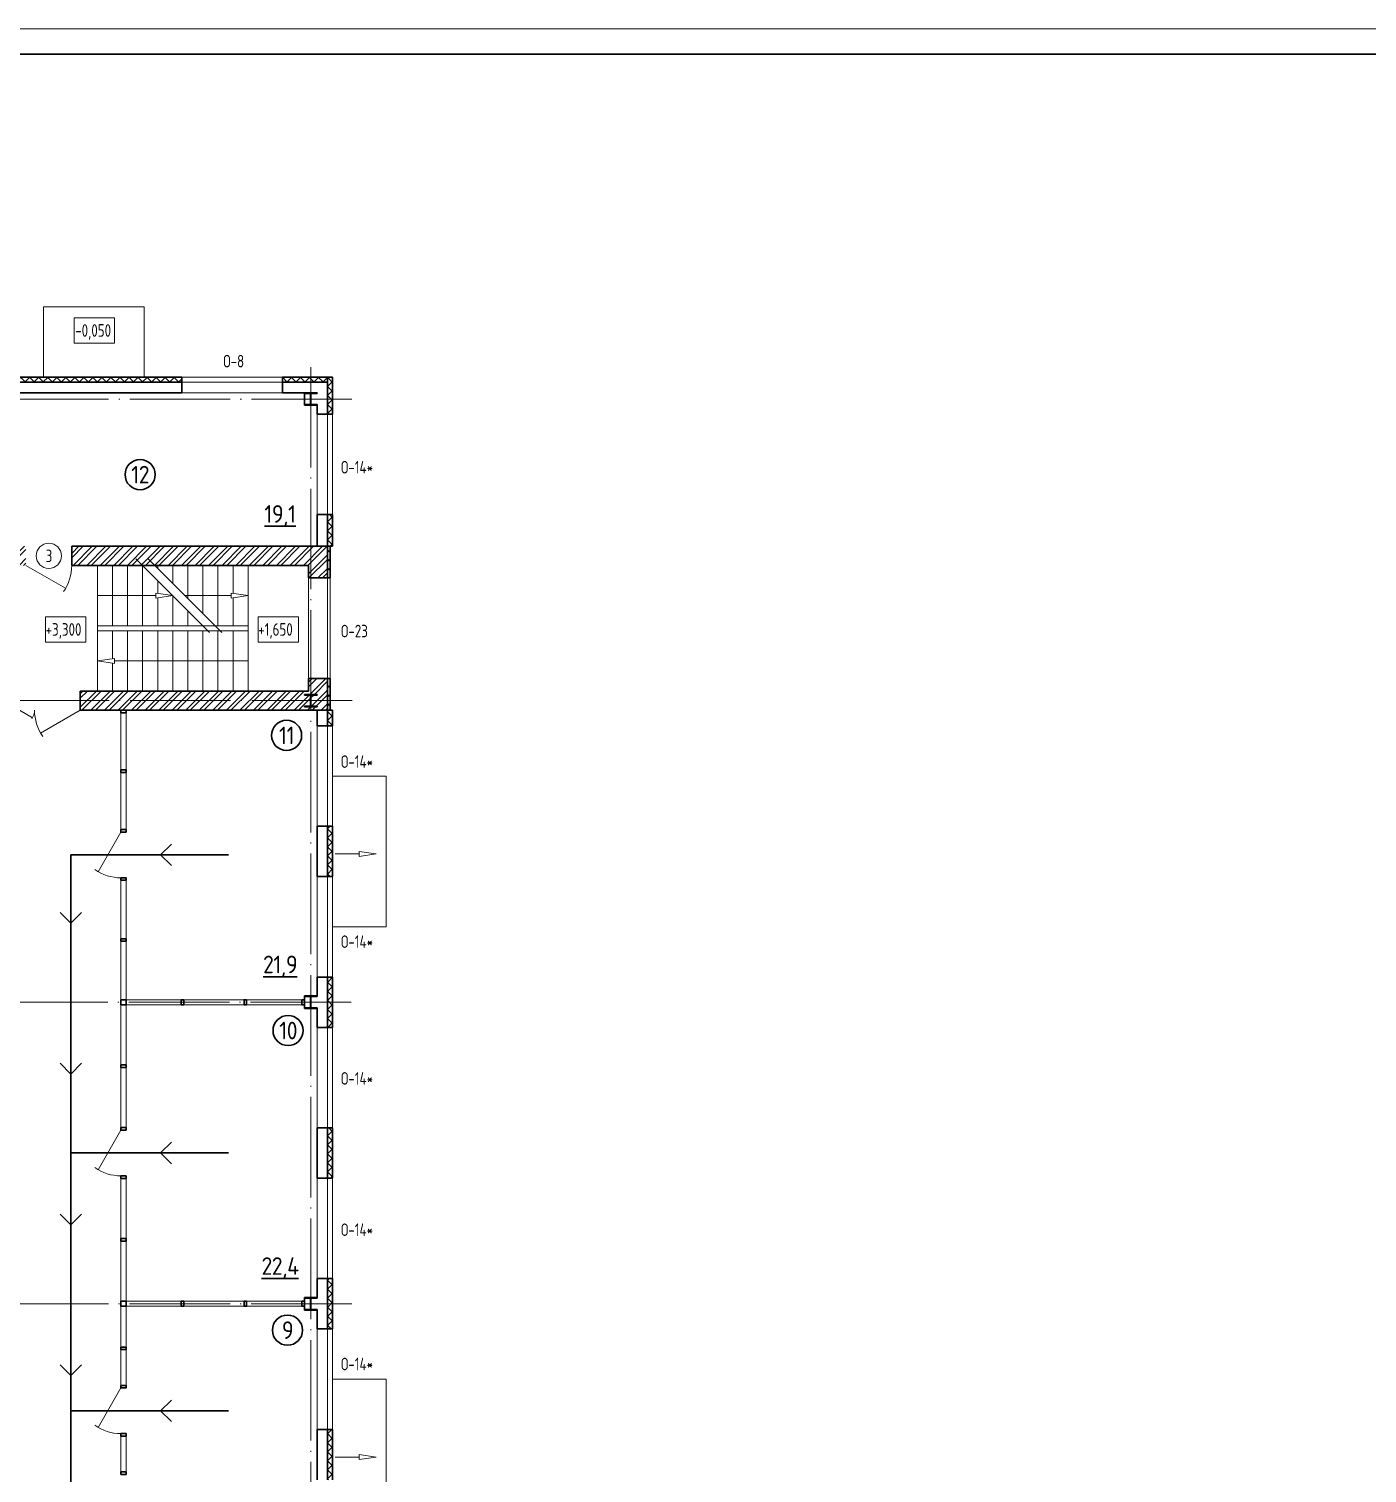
# Model space of a CAD drawing. Extents: x -965262 to 1142518, y -357520 to 71675.
# Drawn here: x -681815 to -655192, y -184721 to -155988 of the extents above; entities that cross this region are included whole.
import ezdxf

# ---------------------------------------------------------------- set-up
doc = ezdxf.new("R2010")
doc.units = 0
doc.header["$LTSCALE"] = 10
doc.linetypes.add('DOTE', pattern=[2.42, 2, -0.2, 0.02, -0.2])
doc.layers.get('0').update_dxf_attribs({"linetype": 'CONTINUOUS', "lineweight": 30})
doc.layers.add('DOTE', color=7, linetype='DOTE', lineweight=9)
doc.styles.add('GOST 2.304', font='isocpeur.ttf', dxfattribs={"width": 0.75, "height": 250})
doc.styles.add('GOST-2.304_Type-B', font='isocpeur.ttf', dxfattribs={"width": 0.9})
doc.styles.get("Standard").update_dxf_attribs({"font": 'isocpeur.ttf', "height": 300})

msp = doc.modelspace()

# ---------------------------------------------------------------- hatches: boundary and pattern name
at = {"lineweight": 15}
h = msp.add_hatch(dxfattribs=at)
h.set_pattern_fill('ANSI37', color=30, scale=40)
h.set_pattern_definition([(45, (-24264.35, -633128.98), (-89.802561, 89.802561), []), (135, (-24264.35, -633128.98), (-89.802561, -89.802561), [])])
h.paths.add_polyline_path([(-675772.4, -163652.1), (-675872.4, -163652.1), (-675872.4, -165652.1), (-675772.4, -165652.1)], flags=17)
h.paths.add_polyline_path([(-683707, -205951.7), (-683807, -205951.7), (-683807, -207951.7), (-683707, -207951.7)], flags=17)
h.paths.add_polyline_path([(-683707, -203951.7), (-683807, -203951.7), (-683807, -204951.7), (-683707, -204951.7)], flags=17)
h.paths.add_polyline_path([(-706542.4, -196852.1), (-706642.4, -196852.1), (-706642.4, -197852.1), (-706542.4, -197852.1)], flags=17)
h.paths.add_polyline_path([(-706542.4, -193852.1), (-706642.4, -193852.1), (-706642.4, -195852.1), (-706542.4, -195852.1)], flags=17)
h.paths.add_polyline_path([(-706542.4, -190852.1), (-706642.4, -190852.1), (-706642.4, -192852.1), (-706542.4, -192852.1)], flags=17)
h.paths.add_polyline_path([(-706542.4, -187852.1), (-706642.4, -187852.1), (-706642.4, -189852.1), (-706542.4, -189852.1)], flags=17)
h.paths.add_polyline_path([(-706542.4, -184852.1), (-706642.4, -184852.1), (-706642.4, -186852.1), (-706542.4, -186852.1)], flags=17)
h.paths.add_polyline_path([(-706542.4, -181852.1), (-706642.4, -181852.1), (-706642.4, -183852.1), (-706542.4, -183852.1)], flags=17)
h.paths.add_polyline_path([(-706542.4, -178852.1), (-706642.4, -178852.1), (-706642.4, -180852.1), (-706542.4, -180852.1)], flags=17)
h.paths.add_polyline_path([(-706542.4, -176852.1), (-706642.4, -176852.1), (-706642.4, -177852.1), (-706542.4, -177852.1)], flags=17)
h.paths.add_polyline_path([(-715707.4, -175687.1), (-717707.4, -175687.1), (-717707.4, -175787.1), (-715707.4, -175787.1)], flags=16)
h.paths.add_polyline_path([(-712707.4, -175687.1), (-714707.4, -175687.1), (-714707.4, -175787.1), (-712707.4, -175787.1)], flags=16)
h.paths.add_polyline_path([(-709707.4, -175687.1), (-711707.4, -175687.1), (-711707.4, -175787.1), (-709707.4, -175787.1)], flags=16)
h.paths.add_polyline_path([(-706707.4, -175687.1), (-708707.4, -175687.1), (-708707.4, -175787.1), (-706707.4, -175787.1)], flags=16)
h.paths.add_polyline_path([(-676407.4, -223252.1), (-679747.4, -223252.1), (-679747.4, -223352.1), (-676407.4, -223352.1)])
h.paths.add_polyline_path([(-674707.4, -223252.1), (-676007.4, -223252.1), (-676007.4, -223352.1), (-674707.4, -223352.1)])
h.paths.add_polyline_path([(-670907.4, -223252.1), (-671707.4, -223252.1), (-671707.4, -223352.1), (-670907.4, -223352.1)])
h.paths.add_polyline_path([(-670207.4, -223252.1), (-670507.4, -223252.1), (-670507.4, -223352.1), (-670207.4, -223352.1)])
h.paths.add_polyline_path([(-670207.4, -217752.1), (-676787.4, -217752.1), (-676787.4, -217827.1), (-670207.4, -217827.1)])
h.paths.add_polyline_path([(-704957.4, -217352.1), (-705507.4, -217352.1), (-705507.4, -217452.1), (-704957.4, -217452.1)])
h.paths.add_polyline_path([(-703407.4, -217352.1), (-703957.4, -217352.1), (-703957.4, -217452.1), (-703407.4, -217452.1)])
h.paths.add_polyline_path([(-701957.4, -217352.1), (-702507.4, -217352.1), (-702507.4, -217452.1), (-701957.4, -217452.1)])
h.paths.add_polyline_path([(-700407.4, -217352.1), (-700957.4, -217352.1), (-700957.4, -217452.1), (-700407.4, -217452.1)])
h.paths.add_polyline_path([(-705807.4, -217652.1), (-705907.4, -217652.1), (-705907.4, -222752.1), (-705807.4, -222752.1)])
h.paths.add_polyline_path([(-700207.4, -217652.1), (-700307.4, -217652.1), (-700307.4, -222752.1), (-700207.4, -222752.1)])
h.paths.add_polyline_path([(-700407.4, -223252.1), (-702137.4, -223252.3), (-702137.4, -223352.1), (-700407.4, -223352.1)])
h.paths.add_polyline_path([(-698707.4, -223252.1), (-700007.4, -223252.1), (-700007.4, -223352.1), (-698707.4, -223352.1)])
h.paths.add_polyline_path([(-694407.4, -223252.1), (-695707.4, -223252.1), (-695707.4, -223352.1), (-694407.4, -223352.1)])
h.paths.add_polyline_path([(-692707.4, -223252.1), (-694007.4, -223252.1), (-694007.4, -223352.1), (-692707.4, -223352.1)])
h.paths.add_polyline_path([(-688407.4, -223252.1), (-689707.4, -223252.1), (-689707.4, -223352.1), (-688407.4, -223352.1)])
h.paths.add_polyline_path([(-686707.4, -223252.1), (-688007.4, -223252.1), (-688007.4, -223352.1), (-686707.4, -223352.1)])
h.paths.add_polyline_path([(-682407.4, -223252.1), (-683707.4, -223252.1), (-683707.4, -223352.1), (-682407.4, -223352.1)])
h.paths.add_polyline_path([(-684207.7, -221352.5), (-688007.4, -221352.5), (-688007.4, -221452.5), (-684207.7, -221452.5)])
h.paths.add_polyline_path([(-688007.4, -217652.1), (-688107.4, -217652.1), (-688107.4, -221452.5), (-688007.4, -221452.5), (-688007.4, -221352.5)])
h.paths.add_polyline_path([(-688107.4, -214222.1), (-688007.4, -214222.1), (-688007.4, -217052.1), (-688107.4, -217052.1), (-688107.4, -214422.1), (-688207.4, -214422.1), (-688207.4, -214322.1), (-688107.4, -214322.1)])
h.paths.add_polyline_path([(-688107.4, -214222.1), (-693262.4, -214222.1), (-693262.4, -214322.1), (-688107.4, -214322.1)])
h.paths.add_polyline_path([(-693262.4, -214422.1), (-693262.4, -214422.1), (-693262.4, -214322.1), (-693262.4, -214222.1), (-693362.4, -214222.1), (-693362.4, -215112.1), (-693262.4, -215112.1)])
h.paths.add_polyline_path([(-693262.4, -215112.1), (-693362.4, -215112.1), (-700207.4, -215112.1), (-700207.4, -215212.1), (-693262.4, -215212.1)])
h.paths.add_polyline_path([(-700207.4, -211652.1), (-700307.4, -211652.1), (-700307.4, -217052.1), (-700207.4, -217052.1)])
h.paths.add_polyline_path([(-700307.4, -213062.1), (-705807.4, -213062.1), (-705807.4, -213162.1), (-700307.4, -213162.1)])
h.paths.add_polyline_path([(-700207.4, -205652.1), (-700307.4, -205652.1), (-700307.4, -209052.4), (-700307.4, -209052.4), (-700307.4, -209152.4), (-700307.4, -211052.1), (-700207.4, -211052.1)])
h.paths.add_polyline_path([(-700407.4, -205152.1), (-705507.4, -205152.1), (-705507.4, -205252.1), (-700407.4, -205252.1)])
h.paths.add_polyline_path([(-694407.4, -205152.1), (-700007.4, -205152.1), (-700007.4, -205252.1), (-694407.4, -205252.1)])
h.paths.add_polyline_path([(-688407.4, -205152.1), (-694007.4, -205152.1), (-694007.4, -205252.1), (-688407.4, -205252.1)])
h.paths.add_polyline_path([(-683807, -205152.1), (-688007.4, -205152.1), (-688007.4, -205252.1), (-683807, -205252.1)])
h.paths.add_polyline_path([(-683707, -203502.1), (-683807, -203502.1), (-683807, -208951.7), (-683707, -208951.7)])
h.paths.add_polyline_path([(-682257.8, -203427.1), (-682257.8, -203402.1), (-683807, -203402.1), (-683807, -203502.1), (-682257.8, -203502.1), (-682257.8, -203477.1)])
h.paths.add_polyline_path([(-682257.8, -208976.7), (-682257.8, -208951.7), (-683807, -208951.7), (-683807, -209051.7), (-682257.8, -209051.7), (-682257.8, -209026.7)])
h.paths.add_polyline_path([(-705807.4, -211652.1), (-705907.4, -211652.1), (-705907.4, -217052.1), (-705807.4, -217052.1)])
h.paths.add_polyline_path([(-705807.4, -205652.1), (-705907.4, -205652.1), (-705907.4, -211052.1), (-705807.4, -211052.1)])
h.paths.add_polyline_path([(-705807.4, -199952.1), (-705907.4, -199952.1), (-705907.4, -205052.1), (-705807.4, -205052.1)])
h.paths.add_polyline_path([(-705907.4, -199352.1), (-706642.4, -199352.1), (-706642.4, -199452.1), (-705907.4, -199452.1)])
h.paths.add_polyline_path([(-706642.4, -175687.1), (-718532.4, -175687.1), (-718532.4, -175787.1), (-706642.4, -175787.1)])
h.paths.add_polyline_path([(-706211.9, -175302.1), (-706542.4, -175302.1), (-706542.4, -175402.1), (-706211.9, -175402.1)])
h.paths.add_polyline_path([(-669992.4, -192212.1), (-670272.4, -192212.1), (-670272.4, -192312.1), (-669992.4, -192312.1)])
h.paths.add_polyline_path([(-670272.4, -189752.1), (-670372.4, -189752.1), (-670372.4, -192312.1), (-670272.4, -192312.1)])
h.paths.add_polyline_path([(-673672.2, -186917.1), (-675772.4, -186917.1), (-675772.4, -187017.1), (-673672.2, -187017.1)])
h.paths.add_polyline_path([(-704772.2, -162917.1), (-705881.3, -162917.1), (-705881.3, -163017.1), (-704772.2, -163017.1)])
h.paths.add_polyline_path([(-698772.2, -162917.1), (-701772.2, -162917.1), (-701772.2, -163017.1), (-698772.2, -163017.1)])
h.paths.add_polyline_path([(-692772.2, -162917.1), (-695772.2, -162917.1), (-695772.2, -163017.1), (-692772.2, -163017.1)])
h.paths.add_polyline_path([(-686772.2, -162917.1), (-689772.2, -162917.1), (-689772.2, -163017.1), (-686772.2, -163017.1)])
h.paths.add_polyline_path([(-678772.2, -162917.1), (-684772.2, -162917.1), (-684772.2, -163017.1), (-678772.2, -163017.1)])
h.paths.add_polyline_path([(-675872.4, -162917.1), (-676772.2, -162917.1), (-676772.2, -163017.1), (-675872.4, -163017.1)])
h.paths.add_polyline_path([(-675772.4, -162917.1), (-675872.4, -162917.1), (-675872.4, -163017.1), (-675872.4, -166282.1), (-675772.4, -166282.1)])
h.paths.add_polyline_path([(-675772.4, -169542.1), (-675872.4, -169542.1), (-675872.4, -169852.1), (-675772.4, -169852.1)])
h.paths.add_polyline_path([(-675772.4, -171852.1), (-675872.4, -171852.1), (-675872.4, -172852.1), (-675772.4, -172852.1)])
h.paths.add_polyline_path([(-675772.4, -174852.1), (-675872.4, -174852.1), (-675872.4, -175852.1), (-675772.4, -175852.1)])
h.paths.add_polyline_path([(-675772.4, -177852.1), (-675872.4, -177852.1), (-675872.4, -178852.1), (-675772.4, -178852.1)])
h.paths.add_polyline_path([(-675772.4, -180852.1), (-675872.4, -180852.1), (-675872.4, -181852.1), (-675772.4, -181852.1)])
h.paths.add_polyline_path([(-670272.4, -186917.1), (-671872.2, -186917.1), (-671872.2, -187017.1), (-670272.4, -187017.1)])
h.paths.add_polyline_path([(-670272.4, -187017.1), (-670372.4, -187017.1), (-670372.4, -187952.1), (-670272.4, -187952.1)])
h.paths.add_polyline_path([(-675772.4, -186852.1), (-675872.4, -186852.1), (-675872.4, -187107.1), (-675872.4, -187107.1), (-675872.4, -187227.1), (-675872.4, -199352.1), (-675772.4, -199352.1)])
h.paths.add_polyline_path([(-675772.4, -183852.1), (-675872.4, -183852.1), (-675872.4, -184852.1), (-675772.4, -184852.1)])
h.paths.add_polyline_path([(-706542.4, -199352.1), (-706642.4, -199352.1), (-706642.4, -175302.1), (-706542.4, -175302.1)])
h.paths.add_polyline_path([(-673672.2, -187017.1), (-673772.4, -187017.1), (-673772.4, -186917.1), (-673672.2, -186917.1)])
h.paths.add_polyline_path([(-671872.2, -187017.1), (-671772.4, -187017.1), (-671772.4, -186917.1), (-671872.2, -186917.1)])
h.paths.add_polyline_path([(-670272.4, -189504.6), (-670372.4, -189504.6), (-670372.4, -189752.1), (-670272.4, -189752.1)])
h.paths.add_polyline_path([(-670272.4, -187504.6), (-670372.4, -187504.6), (-670372.4, -187952.1), (-670272.4, -187952.1)])
h.paths.add_polyline_path([(-702137.4, -223352.1), (-700696.7, -223352.1), (-700696.7, -223252.2), (-702137.4, -223252.3)])
h = msp.add_hatch(dxfattribs=at)
h.set_pattern_fill('ANSI32', color=1, scale=20)
h.set_pattern_definition([(45, (-676075.17, -166923.59), (-134.704, 134.704), []), (45, (-675985.36, -166923.59), (-134.704, 134.704), [])])
h.paths.add_polyline_path([(-675872.4, -166912.1), (-676252.4, -166912.1), (-676252.4, -166932.1), (-675872.4, -166932.1)], flags=17)
h.paths.add_polyline_path([(-675872.4, -168912.1), (-676252.4, -168912.1), (-676252.4, -168932.1), (-675872.4, -168932.1)])
h.paths.add_polyline_path([(-682132.4, -166662.1), (-681872.4, -166662.1), (-681872.4, -166282.1), (-682512.4, -166282.1), (-682512.4, -167562.1), (-682132.4, -167562.1)])
h.paths.add_polyline_path([(-682512.4, -169542.1), (-682082.4, -169542.1), (-682082.4, -169542.1), (-682002.4, -169542.1), (-682002.4, -169162.1), (-682132.4, -169162.1), (-682132.4, -168772.1), (-682512.4, -168772.1)])
h.paths.add_polyline_path([(-675872.4, -169542.1), (-675872.4, -168932.1), (-676252.4, -168932.1), (-676252.4, -169162.1), (-680792.4, -169162.1), (-680792.4, -169542.1)])
h.paths.add_polyline_path([(-676332.4, -169463.1), (-676231.9, -169463.1, 0.4142136), (-676211.9, -169443.1), (-676211.9, -169261.1, 0.4142136), (-676231.9, -169241.1), (-676332.4, -169241.1), (-676332.4, -169227.1), (-676082.4, -169227.1), (-676082.4, -169241.1), (-676182.9, -169241.1, 0.4142136), (-676202.9, -169261.1), (-676202.9, -169443.1, 0.4142136), (-676182.9, -169463.1), (-676082.4, -169463.1), (-676082.4, -169477.1), (-676332.4, -169477.1)], flags=16)
h.paths.add_polyline_path([(-680962.4, -166282.1), (-680962.4, -166662.1), (-676252.4, -166662.1), (-676252.4, -166932.1), (-675872.4, -166932.1), (-675872.4, -166282.1)])
h = msp.add_hatch(dxfattribs=at)
h.set_pattern_fill('ANSI37', color=256, scale=40)
h.set_pattern_definition([(45, (-675845.38, -166918.37), (-89.8026, 89.8026), []), (135, (-675845.38, -166918.37), (-89.8026, -89.8026), [])])
h.paths.add_polyline_path([(-675822.4, -166912.1), (-675872.4, -166912.1), (-675872.4, -166932.1), (-675822.4, -166932.1)], flags=17)
h.paths.add_polyline_path([(-675822.4, -168912.1), (-675872.4, -168912.1), (-675872.4, -168932.1), (-675822.4, -168932.1)])
h.paths.add_polyline_path([(-675872.4, -166932.1), (-675822.4, -166932.1), (-675822.4, -166282.1), (-675872.4, -166282.1)])
h.paths.add_polyline_path([(-675872.4, -169352.1), (-675822.4, -169352.1), (-675822.4, -168932.1), (-675872.4, -168932.1)])
h.paths.add_polyline_path([(-675822.4, -169352.1), (-675872.4, -169352.1), (-675872.4, -169542.1), (-675822.4, -169542.1)])

# ---------------------------------------------------------------- linework, layer by layer
at = {"lineweight": 15, "ltscale": 0.3}
for p, q in [((-681522.2, -162917), (-681522.2, -161517)), ((-681522.2, -161517), (-679522.2, -161517)), ((-679522.2, -162917), (-679522.2, -161517))]:
    msp.add_line(p, q, dxfattribs=at)
at = {"lineweight": 15}
for p, q in [((-680911.7, -162238.4), (-680911.7, -161738.4)), ((-680911.7, -161738.4), (-680111.7, -161738.4)), ((-680111.7, -161738.4), (-680111.7, -162238.4)), ((-680111.7, -162238.4), (-680911.7, -162238.4)), ((-676772.2, -163227.1, -3259.8), (-678772.2, -163227.1, -3259.8)), ((-676082.4, -163652.1, -3259.8), (-676082.4, -165652.1, -3259.8)), ((-679683.7, -166530.8), (-678221.1, -167993.5)), ((-679438.7, -166530.8), (-677976, -167993.5)), ((-681872.4, -166662.1, -3259.8), (-681084.3, -167117.1, -3259.8)), ((-680452.4, -169162.1, -3259.8), (-680452.4, -166662.1, -3259.8)), ((-680152.4, -167862.1, -3259.8), (-680152.4, -166662.1, -3259.8)), ((-679852.4, -167862.1, -3259.8), (-679852.4, -166662.1, -3259.8)), ((-679552.4, -167862.1, -3259.8), (-679552.4, -166662.1, -3259.8)), ((-679252.4, -166717.1, -3259.8), (-679252.4, -166662.1, -3259.8)), ((-678952.4, -167017.1, -3259.8), (-678952.4, -166662.1, -3259.8)), ((-678652.4, -167317.1, -3259.8), (-678652.4, -166662.1, -3259.8)), ((-678352.4, -167617.1, -3259.8), (-678352.4, -166662.1, -3259.8)), ((-678052.4, -167862.1, -3259.8), (-678052.4, -166662.1, -3259.8)), ((-677752.4, -167218.8, -3259.8), (-677752.4, -166662.1, -3259.8)), ((-677452.4, -169162.1, -3259.8), (-677452.4, -166662.1, -3259.8)), ((-675822.4, -168912.1, -3259.8), (-675822.4, -166912.1, -3259.8)), ((-678952.4, -167262.2), (-679291.7, -167213.2)), ((-679291.7, -167311.2), (-679291.7, -167213.2)), ((-679252.4, -167218.8, -3259.8), (-679252.4, -166962.2, -3259.8)), ((-677452.4, -167262.2, -3259.8), (-677791.7, -167213.2, -3259.8)), ((-677791.7, -167311.2, -3259.8), (-677791.7, -167213.2, -3259.8)), ((-678952.4, -167262.2), (-679291.7, -167311.2)), ((-679252.4, -167862.1, -3259.8), (-679252.4, -167305.5, -3259.8)), ((-678952.4, -167862.1, -3259.8), (-678952.4, -167262.2, -3259.8)), ((-677452.4, -167262.2, -3259.8), (-677791.7, -167311.2, -3259.8)), ((-677752.4, -167862.1, -3259.8), (-677752.4, -167305.5, -3259.8)), ((-681480.8, -167686.8), (-680680.8, -167686.8)), ((-681480.8, -168186.8), (-681480.8, -167686.8)), ((-680680.8, -167686.8), (-680680.8, -168186.8)), ((-678652.4, -167862.1, -3259.8), (-678652.4, -167562.2, -3259.8)), ((-677251.1, -167686.8), (-676451.1, -167686.8)), ((-677251.1, -168186.8), (-677251.1, -167686.8)), ((-676451.1, -167686.8), (-676451.1, -168186.8)), ((-680452.4, -167862.1, -3259.8), (-677452.4, -167862.1, -3259.8)), ((-680452.4, -167962.1, -3259.8), (-677452.4, -167962.1, -3259.8)), ((-680152.4, -168518.8, -3259.8), (-680152.4, -167962.1, -3259.8)), ((-679852.4, -169162.1, -3259.8), (-679852.4, -167962.1, -3259.8)), ((-679552.4, -169162.1, -3259.8), (-679552.4, -167962.1, -3259.8)), ((-679252.4, -169162.1, -3259.8), (-679252.4, -167962.1, -3259.8)), ((-678952.4, -169162.1, -3259.8), (-678952.4, -167962.1, -3259.8)), ((-678652.4, -169162.1, -3259.8), (-678652.4, -167962.1, -3259.8)), ((-678352.4, -169162.1, -3259.8), (-678352.4, -167962.1, -3259.8)), ((-678052.4, -169162.1, -3259.8), (-678052.4, -167962.1, -3259.8)), ((-677752.4, -169162.1, -3259.8), (-677752.4, -167962.1, -3259.8)), ((-680680.8, -168186.8), (-681480.8, -168186.8)), ((-676451.1, -168186.8), (-677251.1, -168186.8)), ((-680452.4, -168562.1, -3259.8), (-680113.1, -168513.1, -3259.8)), ((-680452.4, -168562.1, -3259.8), (-680113.1, -168611.1, -3259.8)), ((-680152.4, -169162.1, -3259.8), (-680152.4, -168605.4, -3259.8)), ((-680113.1, -168513.1, -3259.8), (-680113.1, -168611.1, -3259.8)), ((-682002.4, -169542.1, -3259.8), (-681742.6, -169692.1, -3259.8)), ((-680792.4, -169542.1, -3259.8), (-681580.5, -169997.1, -3259.8)), ((-676082.4, -171852.1, -3163.1), (-676082.4, -169852.1, -3163.1)), ((-675772.1, -170852.1, -3259.8), (-674707, -170852.1, -3259.8)), ((-674707, -170852.1, -3259.8), (-674707, -173852.1, -3259.8)), ((-674905.4, -172401.1, -1808.5), (-675244.7, -172352.1, -1808.5)), ((-675244.7, -172450.1, -1808.5), (-675244.7, -172352.1, -1808.5)), ((-675721.9, -172401.1, -1808.5), (-675244.7, -172401.1, -1808.5)), ((-674905.4, -172401.1, -1808.5), (-675244.7, -172450.1, -1808.5)), ((-676082.4, -174852.1, -3163.1), (-676082.4, -172852.1, -3163.1)), ((-675772.1, -173852.1, -3259.8), (-674707, -173852.1, -3259.8)), ((-676082.4, -177852.1, -3163.1), (-676082.4, -175852.1, -3163.1)), ((-676082.4, -180852.1, -3163.1), (-676082.4, -178852.1, -3163.1)), ((-676082.4, -183852.1, -3163.1), (-676082.4, -181852.1, -3163.1)), ((-675772.1, -182852.1, -3259.8), (-674707, -182852.1, -3259.8)), ((-674707, -182852.1, -3259.8), (-674707, -185852.1, -3259.8)), ((-675721.9, -184401.1, -1808.5), (-675244.7, -184401.1, -1808.5)), ((-674905.4, -184401.1, -1808.5), (-675244.7, -184352.1, -1808.5)), ((-675244.7, -184450.1, -1808.5), (-675244.7, -184352.1, -1808.5)), ((-674905.4, -184401.1, -1808.5), (-675244.7, -184450.1, -1808.5))]:
    msp.add_line(p, q, dxfattribs=at)
at = {"color": 30, "lineweight": 30}
for p, q in [((-678772.2, -162917.1, -3259.8), (-684772.2, -162917.1, -3259.8)), ((-684772.2, -163017.1, -3259.8), (-678772.2, -163017.1, -3259.8)), ((-678772.2, -163017.1, -3259.8), (-678772.2, -162917.1, -3259.8)), ((-676772.2, -162917.1, -3259.8), (-676772.2, -163017.1, -3259.8)), ((-675872.4, -162917.1, -3259.8), (-676772.2, -162917.1, -3259.8)), ((-676772.2, -163017.1, -3259.8), (-675872.4, -163017.1, -3259.8)), ((-675872.4, -163017.1, -3259.8), (-675872.4, -162917.1, -3259.8)), ((-675872.4, -162917.1, -3259.8), (-675872.4, -163652.1, -3259.8)), ((-675772.4, -162917.1, -3259.8), (-675872.4, -162917.1, -3259.8)), ((-675772.4, -163652.1, -3259.8), (-675772.4, -162917.1, -3259.8)), ((-675872.4, -165652.1, -3259.8), (-675872.4, -166282.1, -3259.8)), ((-675772.4, -166282.1, -3259.8), (-675772.4, -165652.1, -3259.8)), ((-675772.4, -166282.1, -3259.8), (-675872.4, -166282.1, -3259.8)), ((-675872.4, -166282.1, -3259.8), (-675772.4, -166282.1, -3259.8)), ((-675872.4, -169542.1, -3259.8), (-675772.4, -169542.1, -3259.8)), ((-675772.4, -169542.1, -3259.8), (-675872.4, -169542.1, -3259.8)), ((-675872.4, -169542.1, -3259.8), (-675872.4, -169852.1, -3259.8)), ((-675772.4, -169852.1, -3259.8), (-675772.4, -169542.1, -3259.8)), ((-675872.4, -169852.1, -3259.8), (-675772.4, -169852.1, -3259.8)), ((-675772.4, -171852.1, -3259.8), (-675872.4, -171852.1, -3259.8)), ((-675872.4, -171852.1, -3259.8), (-675872.4, -172852.1, -3259.8)), ((-675772.4, -172852.1, -3259.8), (-675772.4, -171852.1, -3259.8)), ((-675872.4, -172852.1, -3259.8), (-675772.4, -172852.1, -3259.8)), ((-675772.4, -174852.1, -3259.8), (-675872.4, -174852.1, -3259.8)), ((-675872.4, -174852.1, -3259.8), (-675872.4, -175852.1, -3259.8)), ((-675772.4, -175852.1, -3259.8), (-675772.4, -174852.1, -3259.8)), ((-675872.4, -175852.1, -3259.8), (-675772.4, -175852.1, -3259.8)), ((-675772.4, -177852.1, -3259.8), (-675872.4, -177852.1, -3259.8)), ((-675872.4, -177852.1, -3259.8), (-675872.4, -178852.1, -3259.8)), ((-675772.4, -178852.1, -3259.8), (-675772.4, -177852.1, -3259.8)), ((-675872.4, -178852.1, -3259.8), (-675772.4, -178852.1, -3259.8)), ((-675772.4, -180852.1, -3259.8), (-675872.4, -180852.1, -3259.8)), ((-675872.4, -180852.1, -3259.8), (-675872.4, -181852.1, -3259.8)), ((-675772.4, -181852.1, -3259.8), (-675772.4, -180852.1, -3259.8)), ((-675872.4, -181852.1, -3259.8), (-675772.4, -181852.1, -3259.8)), ((-675772.4, -183852.1, -3259.8), (-675872.4, -183852.1, -3259.8)), ((-675872.4, -183852.1, -3259.8), (-675872.4, -184852.1, -3259.8)), ((-675772.4, -184852.1, -3259.8), (-675772.4, -183852.1, -3259.8))]:
    msp.add_line(p, q, dxfattribs=at)
at = {"color": 30, "lineweight": 15}
for p, q in [((-678772.2, -162917.1, -3259.8), (-676772.2, -162917.1, -3259.8)), ((-676772.2, -163017.1, -3259.8), (-678772.2, -163017.1, -3259.8)), ((-675872.4, -163652.1, -3259.8), (-675872.4, -165652.1, -3259.8)), ((-675772.4, -163652.1, -3259.8), (-675772.4, -165652.1, -3259.8)), ((-675872.4, -171852.1, -3259.8), (-675872.4, -169852.1, -3259.8)), ((-675772.4, -169852.1, -3259.8), (-675772.4, -171852.1, -3259.8)), ((-675872.4, -174852.1, -3259.8), (-675872.4, -172852.1, -3259.8)), ((-675772.4, -172852.1, -3259.8), (-675772.4, -174852.1, -3259.8)), ((-675872.4, -177852.1, -3259.8), (-675872.4, -175852.1, -3259.8)), ((-675772.4, -175852.1, -3259.8), (-675772.4, -177852.1, -3259.8)), ((-675872.4, -180852.1, -3259.8), (-675872.4, -178852.1, -3259.8)), ((-675772.4, -178852.1, -3259.8), (-675772.4, -180852.1, -3259.8)), ((-675872.4, -181852.1, -3259.8), (-675872.4, -183852.1, -3259.8)), ((-675772.4, -181852.1, -3259.8), (-675772.4, -183852.1, -3259.8))]:
    msp.add_line(p, q, dxfattribs=at)
for p, q in [((-678772.2, -163017.1, -3259.8), (-678772.2, -163227.1, -3259.8)), ((-676772.2, -163017.1, -3259.8), (-676772.2, -163227.1, -3259.8)), ((-682082.4, -163227.1, -3259.8), (-678772.2, -163227.1, -3259.8)), ((-676772.2, -163227.1, -3259.8), (-676332.4, -163227.1, -3259.8)), ((-676332.4, -163477.1, -3259.8), (-676332.4, -163227.1, -3259.8)), ((-676082.4, -163477.1, -3259.8), (-676082.4, -163652.1, -3259.8)), ((-675872.4, -163652.1, -3259.8), (-676082.4, -163652.1, -3259.8)), ((-675872.4, -165652.1, -3259.8), (-676082.4, -165652.1, -3259.8)), ((-676082.4, -165652.1, -3259.8), (-676082.4, -166282.1, -3259.8)), ((-675872.4, -166912.1, -3259.8), (-675822.4, -166912.1, -3259.8)), ((-675872.4, -168912.1, -3259.8), (-675822.4, -168912.1, -3259.8)), ((-676082.4, -169542.1, -3259.8), (-676082.4, -169852.1, -3259.8)), ((-675872.4, -169852.1, -3259.8), (-676082.4, -169852.1, -3259.8)), ((-676082.4, -171852.1, -3259.8), (-676082.4, -172852.1, -3259.8)), ((-675872.4, -171852.1, -3259.8), (-676082.4, -171852.1, -3259.8)), ((-675872.4, -172852.1, -3259.8), (-676082.4, -172852.1, -3259.8)), ((-676082.4, -174852.1, -3259.8), (-676082.4, -175227.1, -3259.8)), ((-675872.4, -174852.1, -3259.8), (-676082.4, -174852.1, -3259.8)), ((-676082.4, -175227.1, -3259.8), (-676332.4, -175227.1, -3259.8)), ((-676332.4, -175227.1, -3259.8), (-676332.4, -175477.1, -3259.8)), ((-676332.4, -175477.1, -3259.8), (-676082.4, -175477.1, -3259.8)), ((-676082.4, -175477.1, -3259.8), (-676082.4, -175852.1, -3259.8)), ((-675872.4, -175852.1, -3259.8), (-676082.4, -175852.1, -3259.8)), ((-676082.4, -177852.1, -3259.8), (-676082.4, -178852.1, -3259.8)), ((-675872.4, -177852.1, -3259.8), (-676082.4, -177852.1, -3259.8)), ((-675872.4, -178852.1, -3259.8), (-676082.4, -178852.1, -3259.8)), ((-676082.4, -180852.1, -3259.8), (-676082.4, -181227.1, -3259.8)), ((-675872.4, -180852.1, -3259.8), (-676082.4, -180852.1, -3259.8)), ((-676082.4, -181227.1, -3259.8), (-676332.4, -181227.1, -3259.8)), ((-676332.4, -181227.1, -3259.8), (-676332.4, -181477.1, -3259.8)), ((-676332.4, -181477.1, -3259.8), (-676082.4, -181477.1, -3259.8)), ((-676082.4, -181477.1, -3259.8), (-676082.4, -181852.1, -3163.1)), ((-675872.4, -181852.1, -3259.8), (-676082.4, -181852.1, -3259.8)), ((-676082.4, -183852.1, -2647.6), (-676082.4, -184852.1, -2389.8)), ((-675872.4, -183852.1, -3259.8), (-676082.4, -183852.1, -3259.8))]:
    msp.add_line(p, q)
at = {"lineweight": 30}
for p, q in [((-676332.4, -163227.1, -3259.8), (-676332.4, -163241.1, -3259.8)), ((-676082.4, -163227.1, -3259.8), (-676332.4, -163227.1, -3259.8)), ((-676332.4, -163241.1, -3259.8), (-676231.9, -163241.1, -3259.8)), ((-676332.4, -163463.1, -3259.8), (-676332.4, -163477.1, -3259.8)), ((-676231.9, -163463.1, -3259.8), (-676332.4, -163463.1, -3259.8)), ((-676332.4, -163477.1, -3259.8), (-676082.4, -163477.1, -3259.8)), ((-676211.9, -163261.1, -3259.8), (-676211.9, -163443.1, -3259.8)), ((-676202.9, -163443.1, -3259.8), (-676202.9, -163261.1, -3259.8)), ((-676182.9, -163241.1, -3259.8), (-676082.4, -163241.1, -3259.8)), ((-676082.4, -163463.1, -3259.8), (-676182.9, -163463.1, -3259.8)), ((-676082.4, -163241.1, -3259.8), (-676082.4, -163227.1, -3259.8)), ((-676082.4, -163477.1, -3259.8), (-676082.4, -163463.1, -3259.8)), ((-675822.4, -166912.1, -3259.8), (-675822.4, -166282.1, -3259.8)), ((-675872.4, -169542.1, -3259.8), (-675872.4, -168932.1, -3259.8)), ((-675822.4, -169542.1, -3259.8), (-675822.4, -168912.1, -3259.8)), ((-676332.4, -169227.1, -3259.8), (-676332.4, -169241.1, -3259.8)), ((-676082.4, -169227.1, -3259.8), (-676332.4, -169227.1, -3259.8)), ((-676082.4, -169241.1, -3259.8), (-676082.4, -169227.1, -3259.8)), ((-676332.4, -169241.1, -3259.8), (-676231.9, -169241.1, -3259.8)), ((-676332.4, -169463.1, -3259.8), (-676332.4, -169477.1, -3259.8)), ((-676231.9, -169463.1, -3259.8), (-676332.4, -169463.1, -3259.8)), ((-676332.4, -169477.1, -3259.8), (-676082.4, -169477.1, -3259.8)), ((-676211.9, -169261.1, -3259.8), (-676211.9, -169443.1, -3259.8)), ((-676202.9, -169443.1, -3259.8), (-676202.9, -169261.1, -3259.8)), ((-676182.9, -169241.1, -3259.8), (-676082.4, -169241.1, -3259.8)), ((-676082.4, -169463.1, -3259.8), (-676182.9, -169463.1, -3259.8)), ((-676082.4, -169477.1, -3259.8), (-676082.4, -169463.1, -3259.8)), ((-676332.4, -175227.1, -3259.8), (-676332.4, -175241.1, -3259.8)), ((-676082.4, -175227.1, -3259.8), (-676332.4, -175227.1, -3259.8)), ((-676332.4, -175241.1, -3259.8), (-676231.9, -175241.1, -3259.8)), ((-676211.9, -175261.1, -3259.8), (-676211.9, -175443.1, -3259.8)), ((-676202.9, -175443.1, -3259.8), (-676202.9, -175261.1, -3259.8)), ((-676182.9, -175241.1, -3259.8), (-676082.4, -175241.1, -3259.8)), ((-676082.4, -175241.1, -3259.8), (-676082.4, -175227.1, -3259.8)), ((-676332.4, -175463.1, -3259.8), (-676332.4, -175477.1, -3259.8)), ((-676231.9, -175463.1, -3259.8), (-676332.4, -175463.1, -3259.8)), ((-676332.4, -175477.1, -3259.8), (-676082.4, -175477.1, -3259.8)), ((-676082.4, -175463.1, -3259.8), (-676182.9, -175463.1, -3259.8)), ((-676082.4, -175477.1, -3259.8), (-676082.4, -175463.1, -3259.8)), ((-676332.4, -181227.1, -3259.8), (-676332.4, -181241.1, -3259.8)), ((-676082.4, -181227.1, -3259.8), (-676332.4, -181227.1, -3259.8)), ((-676332.4, -181241.1, -3259.8), (-676231.9, -181241.1, -3259.8)), ((-676211.9, -181261.1, -3259.8), (-676211.9, -181443.1, -3259.8)), ((-676202.9, -181443.1, -3259.8), (-676202.9, -181261.1, -3259.8)), ((-676182.9, -181241.1, -3259.8), (-676082.4, -181241.1, -3259.8)), ((-676082.4, -181241.1, -3259.8), (-676082.4, -181227.1, -3259.8)), ((-676332.4, -181463.1, -3259.8), (-676332.4, -181477.1, -3259.8)), ((-676231.9, -181463.1, -3259.8), (-676332.4, -181463.1, -3259.8)), ((-676332.4, -181477.1, -3259.8), (-676082.4, -181477.1, -3259.8)), ((-676082.4, -181463.1, -3259.8), (-676182.9, -181463.1, -3259.8)), ((-676082.4, -181477.1, -3259.8), (-676082.4, -181463.1, -3259.8))]:
    msp.add_line(p, q, dxfattribs=at)
at = {"lineweight": 0}
msp.add_line((-676218.9, -163245.9, -3259.8), (-676218.9, -163458.3, -3259.8), dxfattribs=at)
at = {"color": 30}
for p, q in [((-675772.4, -163652.1, -3259.8), (-675872.4, -163652.1, -3259.8)), ((-675772.4, -165652.1, -3259.8), (-675872.4, -165652.1, -3259.8))]:
    msp.add_line(p, q, dxfattribs=at)
at = {"color": 1, "lineweight": 30}
for p, q in [((-675872.4, -166282.1, -3259.8), (-680962.4, -166282.1, -3259.8)), ((-675872.4, -166282.1, -3259.8), (-675872.4, -166912.1, -3259.8)), ((-680962.4, -166662.1, -3259.8), (-676252.4, -166662.1, -3259.8)), ((-676252.4, -166662.1, -3259.8), (-676252.4, -166912, -3259.8)), ((-676252.8, -168912.1, -3259.8), (-676252.4, -169162.1, -3259.8)), ((-675872.4, -168912.1, -3259.8), (-675872.4, -169542.1, -3259.8)), ((-676252.4, -169162.1, -3259.8), (-680792.4, -169162.1, -3259.8)), ((-680792.4, -169542.1, -3259.8), (-675872.4, -169542.1, -3259.8))]:
    msp.add_line(p, q, dxfattribs=at)
at = {"color": 1}
for p, q in [((-680962.4, -166662.1, -3259.8), (-680962.4, -166282.1, -3259.8)), ((-675872.4, -166912, -3259.8), (-676252.4, -166912, -3259.8)), ((-675872.4, -168912.1, -3259.8), (-676252.8, -168912.1, -3259.8)), ((-680792.4, -169542.1, -3259.8), (-680792.4, -169162.1, -3259.8))]:
    msp.add_line(p, q, dxfattribs=at)
at = {"color": 1, "lineweight": 15}
for p, q in [((-676252.8, -168912.1, -3259.8), (-676252.4, -166912, -3259.8)), ((-675872.4, -168912.1, -3259.8), (-675872.4, -166912.1, -3259.8))]:
    msp.add_line(p, q, dxfattribs=at)
at = {"lineweight": 15, "ltscale": 200}
for p, q in [((-680452.4, -167262.2), (-679291.7, -167262.2)), ((-678707.3, -167262.2), (-677791.7, -167262.2, -3259.8)), ((-677452.4, -168562.1, -3259.8), (-680113.1, -168562.1, -3259.8))]:
    msp.add_line(p, q, dxfattribs=at)
at = {"color": 3, "lineweight": 15}
for p, q in [((-679982.4, -169592.1, -3259.8), (-679982.4, -170729.6, -3259.8)), ((-679882.4, -169592.1, -3259.8), (-679882.4, -170729.6, -3259.8)), ((-679982.4, -170779.6, -3259.8), (-679982.4, -171917.1, -3259.8)), ((-679882.4, -170779.6, -3259.8), (-679882.4, -171917.1, -3259.8)), ((-679982.4, -171967.1, -3259.8), (-680437.4, -172755.2, -3259.8)), ((-679982.4, -172927.1, -3259.8), (-679982.4, -174089.6, -3259.8)), ((-679882.4, -172927.1, -3259.8), (-679882.4, -174089.6, -3259.8)), ((-679982.4, -174139.6, -3259.8), (-679982.4, -175302.1, -3259.8)), ((-679882.4, -174139.6, -3259.8), (-679882.4, -175302.1, -3259.8)), ((-679982.4, -175402.1, -3259.8), (-679982.4, -176599.6, -3259.8)), ((-678782.4, -175302.1, -3259.8), (-679882.4, -175302.1, -3259.8)), ((-678782.4, -175402.1, -3259.8), (-679882.4, -175402.1, -3259.8)), ((-679882.4, -175402.1, -3259.8), (-679882.4, -176599.6, -3259.8)), ((-677532.4, -175302.1, -3259.8), (-678732.4, -175302.1, -3259.8)), ((-677532.4, -175402.1, -3259.8), (-678732.4, -175402.1, -3259.8)), ((-676382.4, -175302.1, -3259.8), (-677482.4, -175302.1, -3259.8)), ((-676382.4, -175402.1, -3259.8), (-677482.4, -175402.1, -3259.8)), ((-679982.4, -176649.6, -3259.8), (-679982.4, -177847.1, -3259.8)), ((-679882.4, -176649.6, -3259.8), (-679882.4, -177847.1, -3259.8)), ((-679982.8, -177897.1, -3259.8), (-680437.8, -178685.2, -3259.8)), ((-679982.4, -178857.1, -3259.8), (-679982.4, -180054.6, -3259.8)), ((-679882.4, -178857.1, -3259.8), (-679882.4, -180054.6, -3259.8)), ((-679982.4, -180104.6, -3259.8), (-679982.4, -181302.1, -3259.8)), ((-679882.4, -180104.6, -3259.8), (-679882.4, -181302.1, -3259.8)), ((-678782.4, -181302.1, -3259.8), (-679882.4, -181302.1, -3259.8)), ((-677532.4, -181302.1, -3259.8), (-678732.4, -181302.1, -3259.8)), ((-676382.4, -181302.1, -3259.8), (-677482.4, -181302.1, -3259.8)), ((-679982.4, -181402.1, -3259.8), (-679982.4, -182213.4, -3259.8)), ((-679882.4, -181402.1, -3259.8), (-679882.4, -182213.4, -3259.8)), ((-678782.4, -181402.1, -3259.8), (-679882.4, -181402.1, -3259.8)), ((-677532.4, -181402.1, -3259.8), (-678732.4, -181402.1, -3259.8)), ((-676382.4, -181402.1, -3259.8), (-677482.4, -181402.1, -3259.8)), ((-679982.4, -182263.4, -3259.8), (-679982.4, -182974.6, -3259.8)), ((-679882.4, -182263.4, -3259.8), (-679882.4, -182974.6, -3259.8)), ((-679982.8, -183024.6, -3259.8), (-680437.8, -183812.7, -3259.8)), ((-679982.4, -184695.9, -3259.8), (-679982.4, -183934.6, -1808.5)), ((-679882.4, -184695.9, -3259.8), (-679882.4, -183934.6, -1808.5))]:
    msp.add_line(p, q, dxfattribs=at)
at = {"color": 6, "lineweight": 30}
for p, q in [((-679193.2, -172422.1, -3259.8), (-678978.4, -172209.2)), ((-680982.4, -172422.1, -3259.8), (-680982.4, -200952.1, -3259.8)), ((-680982.4, -172422.1, -3259.8), (-677846.6, -172422.1, -3259.8)), ((-679193.2, -172422.1, -3259.8), (-678978.4, -172635)), ((-680982.4, -173780.6, -3259.8), (-681195.3, -173565.8)), ((-680982.4, -173780.6, -3259.8), (-680769.5, -173565.8)), ((-680982.4, -176780.6, -3259.8), (-681195.3, -176565.8)), ((-680982.4, -176780.6, -3259.8), (-680769.5, -176565.8)), ((-679193.2, -178352.1, -3259.8), (-678978.4, -178139.2)), ((-680982.4, -178352.1, -3259.8), (-677846.6, -178352.1, -3259.8)), ((-679193.2, -178352.1, -3259.8), (-678978.4, -178565)), ((-680982.4, -179780.6, -3259.8), (-681195.3, -179565.8)), ((-680982.4, -179780.6, -3259.8), (-680769.5, -179565.8)), ((-680982.4, -182780.6, -3259.8), (-681195.3, -182565.8)), ((-680982.4, -182780.6, -3259.8), (-680769.5, -182565.8)), ((-679193.2, -183479.6, -3259.8), (-678978.4, -183266.7)), ((-680982.4, -183479.6, -3259.8), (-677846.6, -183479.6, -3259.8)), ((-679193.2, -183479.6, -3259.8), (-678978.4, -183692.5))]:
    msp.add_line(p, q, dxfattribs=at)
at = {"lineweight": 15, "elevation": -1808.5}
msp.add_lwpolyline([(-613462.4, -240087.8), (-613462.4, -155987.8), (-732362.4, -155987.8), (-732362.4, -240087.8)], close=True, dxfattribs=at)
at = {"elevation": -1808.5}
msp.add_lwpolyline([(-613962.4, -239587.8), (-613962.4, -156487.8), (-730362.4, -156487.8), (-730362.4, -239587.8)], close=True, dxfattribs=at)
at = {"color": 3, "elevation": -3259.8}
for points in [[(-679982.4, -169542.1), (-679982.4, -169592.1), (-679882.4, -169592.1), (-679882.4, -169542.1)], [(-679982.4, -170729.6), (-679982.4, -170779.6), (-679882.4, -170779.6), (-679882.4, -170729.6)], [(-679982.4, -171917.1), (-679982.4, -171967.1), (-679882.4, -171967.1), (-679882.4, -171917.1)], [(-679982.4, -172877.1), (-679982.4, -172927.1), (-679882.4, -172927.1), (-679882.4, -172877.1)], [(-679982.4, -174089.6), (-679982.4, -174139.6), (-679882.4, -174139.6), (-679882.4, -174089.6)], [(-679882.4, -175302.1), (-679982.4, -175302.1), (-679982.4, -175402.1), (-679882.4, -175402.1)], [(-678782.4, -175302.1), (-678732.4, -175302.1), (-678732.4, -175402.1), (-678782.4, -175402.1)], [(-677482.4, -175302.1), (-677532.4, -175302.1), (-677532.4, -175402.1), (-677482.4, -175402.1)], [(-676332.4, -175302.1), (-676382.4, -175302.1), (-676382.4, -175402.1), (-676332.4, -175402.1)], [(-679982.4, -176599.6), (-679982.4, -176649.6), (-679882.4, -176649.6), (-679882.4, -176599.6)], [(-679982.4, -177847.1), (-679982.4, -177897.1), (-679882.4, -177897.1), (-679882.4, -177847.1)], [(-679982.4, -178807.1), (-679982.4, -178857.1), (-679882.4, -178857.1), (-679882.4, -178807.1)], [(-679982.4, -180054.6), (-679982.4, -180104.6), (-679882.4, -180104.6), (-679882.4, -180054.6)], [(-679882.4, -181302.1), (-679982.4, -181302.1), (-679982.4, -181402.1), (-679882.4, -181402.1)], [(-678782.4, -181302.1), (-678732.4, -181302.1), (-678732.4, -181402.1), (-678782.4, -181402.1)], [(-677482.4, -181302.1), (-677532.4, -181302.1), (-677532.4, -181402.1), (-677482.4, -181402.1)], [(-676332.4, -181302.1), (-676382.4, -181302.1), (-676382.4, -181402.1), (-676332.4, -181402.1)], [(-679982.4, -182213.4), (-679982.4, -182263.4), (-679882.4, -182263.4), (-679882.4, -182213.4)], [(-679982.4, -182974.6), (-679982.4, -183024.6), (-679882.4, -183024.6), (-679882.4, -182974.6)], [(-679982.4, -183934.6), (-679982.4, -183984.6), (-679882.4, -183984.6), (-679882.4, -183934.6)], [(-679982.4, -184695.9), (-679982.4, -184745.9), (-679882.4, -184745.9), (-679882.4, -184695.9)]]:
    msp.add_lwpolyline(points, close=True, dxfattribs=at)
for centre in [(-679601.6, -164855.8, -6519.6), (-676688, -170043.9), (-676657.8, -175915.5), (-676670.3, -181876.8)]:
    msp.add_circle(centre, 300)
at = {"lineweight": 15}
msp.add_circle((-681418.4, -166472.1, -6519.6), 250, dxfattribs=at)
at = {"lineweight": 30}
for centre, start, end in [((-676231.9, -163261.1, -3259.8), 0, 90), ((-676231.9, -163443.1, -3259.8), 270, 0), ((-676182.9, -163261.1, -3259.8), 90, 180), ((-676182.9, -163443.1, -3259.8), 180, 270), ((-676231.9, -169261.1, -3259.8), 0, 90), ((-676231.9, -169443.1, -3259.8), 270, 0), ((-676182.9, -169261.1, -3259.8), 90, 180), ((-676182.9, -169443.1, -3259.8), 180, 270), ((-676231.9, -175261.1, -3259.8), 0, 90), ((-676182.9, -175261.1, -3259.8), 90, 180), ((-676231.9, -175443.1, -3259.8), 270, 0), ((-676182.9, -175443.1, -3259.8), 180, 270), ((-676231.9, -181261.1, -3259.8), 0, 90), ((-676182.9, -181261.1, -3259.8), 90, 180), ((-676231.9, -181443.1, -3259.8), 270, 0), ((-676182.9, -181443.1, -3259.8), 180, 270)]:
    msp.add_arc(centre, 20, start, end, dxfattribs=at)
at = {"lineweight": 15}
for centre, radius, start, end in [((-681872.4, -166662.1, -3259.8), 910, 325, 0), ((-682002.4, -169542.1, -3259.8), 300, 325, 360), ((-680792.4, -169542.1, -3259.8), 910, 180, 215)]:
    msp.add_arc(centre, radius, start, end, dxfattribs=at)
at = {"color": 3, "lineweight": 15}
for centre in [(-679982.4, -171967.1, -3259.8), (-679982.8, -177897.1, -3259.8), (-679982.8, -183024.6, -3259.8)]:
    msp.add_arc(centre, 910, 235, 270, dxfattribs=at)
at = {"layer": 'DOTE', "ltscale": 100, "extrusion": (0, -1, 0)}
msp.add_line((-676207.4, -162715.3, -4711.1), (-676207.4, -237887.4, -4711.1), dxfattribs=at)
at = {"layer": 'DOTE', "ltscale": 100}
for p, q in [((-675388.1, -163352.1, -4711.1), (-728562.7, -163352.1, -4711.1)), ((-675380.6, -169352.1, -4711.1), (-728562.7, -169352.1, -4711.1)), ((-675403.7, -175352.1, -4711.1), (-728562.7, -175352.1, -4711.1)), ((-675393.2, -181352.1, -4711.1), (-728562.7, -181352.1, -4711.1))]:
    msp.add_line(p, q, dxfattribs=at)

# ---------------------------------------------------------------- texts
at = {"style": 'GOST 2.304', "width": 0.75}
msp.add_text('-0,050', height=250, dxfattribs=at).set_placement((-680892.6, -162112.4))
at = {"color": 5, "width": 0.75}
for s, p in [('О-8', (-677947.4, -162723.5, 8506.7)), ('О-14*', (-675605.3, -164833.3, 13217.7)), ('О-23', (-675605.3, -168093.3, 13217.7)), ('О-14*', (-675605.3, -170690.7, 13217.7)), ('О-14*', (-675605.3, -174272.6, 13217.7)), ('О-14*', (-675605.3, -176993.7, 13217.7)), ('О-14*', (-675605.3, -180003.6, 13217.7)), ('О-14*', (-675605.3, -182675.4, 13217.7))]:
    msp.add_text(s, height=250, dxfattribs=at).set_placement(p)
at = {"color": 4, "lineweight": 15, "width": 0.75}
msp.add_text('3', height=250, dxfattribs=at).set_placement((-681479.8, -166597.8, -6519.6))
at = {"lineweight": 0, "style": 'GOST 2.304', "width": 0.75}
for s, p in [('+3,300', (-681481.2, -168060.8)), ('+1,650', (-677251.5, -168060.8))]:
    msp.add_text(s, height=250, dxfattribs=at).set_placement(p)
at = {"char_height": 350, "attachment_point": 5, "style": 'GOST-2.304_Type-B'}
for s, insert, width in [('{\\fISOCPEUR|b0|i0|c204|p34;\\T0.95;12}', (-679601.6, -164855.8, -1808.5), 800), ('{\\fISOCPEUR|b0|i0|c204|p34;\\T0.95;\\L19\\fISOCPEUR|b0|i0|c0|p34;,\\fISOCPEUR|b0|i0|c204|p34;1}', (-676818.2, -165679, -6519.6), 2000), ('{\\fISOCPEUR|b0|i0|c204|p34;\\T0.95;11}', (-676688, -170043.9, 4711.1), 800), ('{\\fISOCPEUR|b0|i0|c204|p34;\\T0.95;\\L21\\fISOCPEUR|b0|i0|c0|p34;,\\fISOCPEUR|b0|i0|c204|p34;9}', (-676818.2, -174641.6, -6519.6), 2000), ('{\\fISOCPEUR|b0|i0|c204|p34;\\T0.95;10}', (-676657.8, -175915.5, 4711.1), 800), ('{\\fISOCPEUR|b0|i0|c204|p34;\\T0.95;\\L22\\fISOCPEUR|b0|i0|c0|p34;,\\fISOCPEUR|b0|i0|c204|p34;4}', (-676818.2, -180641.6, -6519.6), 2000), ('{\\fISOCPEUR|b0|i0|c204|p34;\\T0.95;9}', (-676670.3, -181876.8, 4711.1), 800)]:
    msp.add_mtext(s, dxfattribs=dict(at, insert=insert, width=width))

doc.saveas('drawing.dxf')
